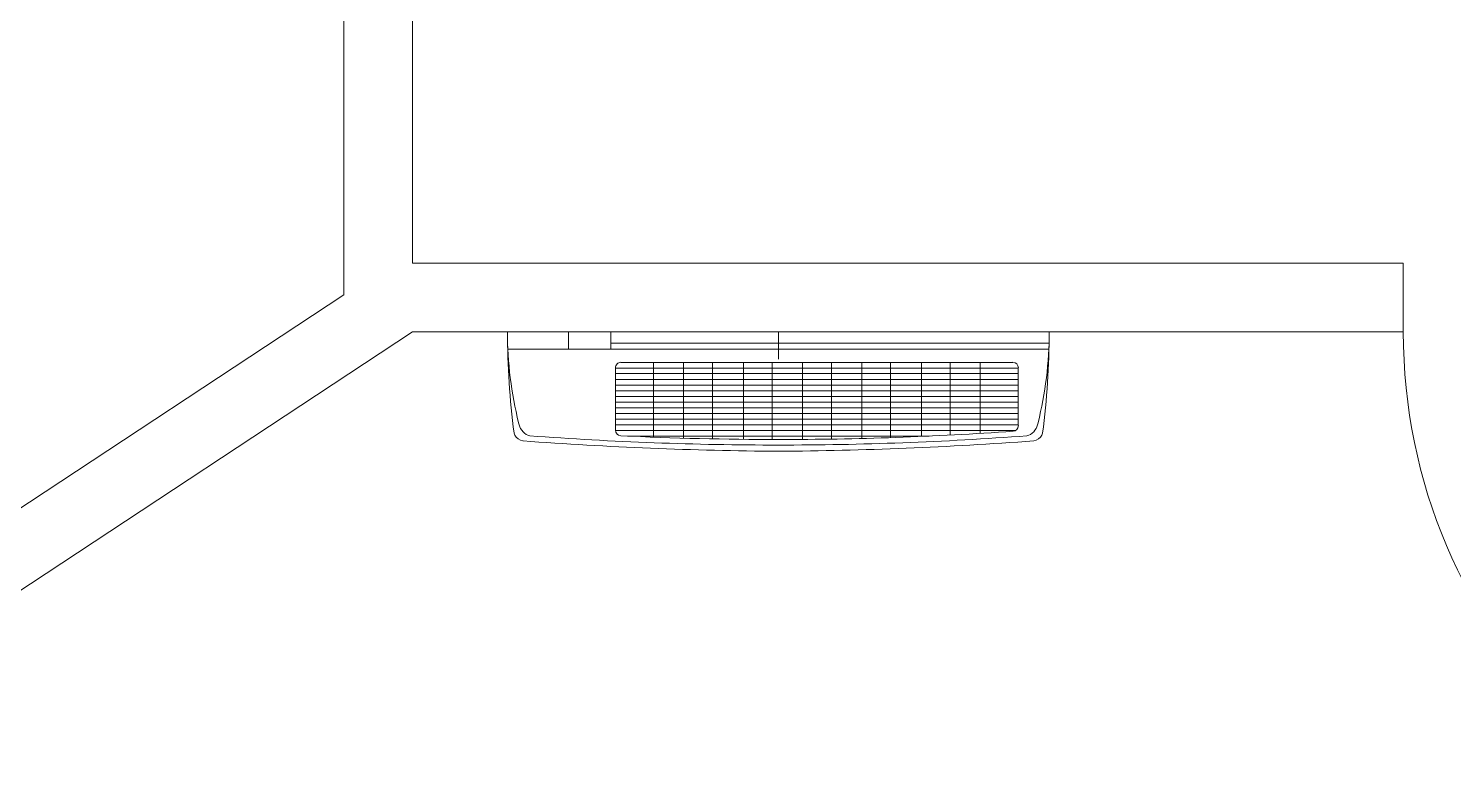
# Model space of a CAD drawing. Header units: metres. Extents: x 2999 to 3109, y 1752 to 1796.
# Drawn here: x 3007.452 to 3009.53, y 1762.487 to 1763.565 of the extents above; entities that cross this region are included whole.
import ezdxf

# ---------------------------------------------------------------- set-up
doc = ezdxf.new("R2010")
doc.units = ezdxf.units.M
doc.layers.add('PAREDES', color=7, linetype='Continuous')

msp = doc.modelspace()

# ---------------------------------------------------------------- linework, layer by layer
at = {"layer": 'PAREDES', "color": 253, "lineweight": 0}
for p, q in [((3007.9116, 1764.8239), (3007.9116, 1763.1771)), ((3008.0116, 1764.8239), (3008.0116, 1763.2232)), ((3008.0116, 1763.2232), (3009.4566, 1763.2232)), ((3009.4566, 1763.1232), (3009.4566, 1763.2232)), ((3007.9116, 1763.1771), (3006.3966, 1762.1791)), ((3008.0116, 1763.1232), (3006.4966, 1762.1252)), ((3009.4566, 1763.1232), (3008.0116, 1763.1232)), ((3008.1502, 1763.1232), (3008.9401, 1763.1232)), ((3008.2391, 1763.0979), (3008.2391, 1763.1232)), ((3008.301, 1763.0979), (3008.301, 1763.1232)), ((3008.5452, 1763.1232), (3008.5452, 1763.0832)), ((3008.9399, 1763.0979), (3008.1504, 1763.0979)), ((3008.9399, 1763.1066), (3008.301, 1763.1066)), ((3008.3077, 1762.9799), (3008.3077, 1763.0707)), ((3008.3077, 1763.0705), (3008.8951, 1763.0705)), ((3008.3156, 1763.0788), (3008.8872, 1763.0788)), ((3008.3632, 1763.0788), (3008.3632, 1762.9697)), ((3008.4068, 1763.0788), (3008.4068, 1762.9683)), ((3008.4491, 1763.0788), (3008.4491, 1762.9673)), ((3008.4941, 1763.0788), (3008.4941, 1762.9666)), ((3008.5361, 1763.0788), (3008.5361, 1762.9666)), ((3008.5803, 1763.0788), (3008.5803, 1762.9666)), ((3008.6225, 1763.0788), (3008.6225, 1762.9666)), ((3008.6667, 1763.0788), (3008.6667, 1762.9678)), ((3008.7087, 1763.0788), (3008.7087, 1762.9691)), ((3008.7537, 1763.0788), (3008.7537, 1762.9708)), ((3008.7959, 1763.0788), (3008.7959, 1762.9728)), ((3008.8396, 1763.0788), (3008.8396, 1762.9752)), ((3008.8951, 1762.9865), (3008.8951, 1763.0707)), ((3008.3077, 1763.0623), (3008.8951, 1763.0623)), ((3008.3077, 1763.054), (3008.8951, 1763.054)), ((3008.3077, 1763.0457), (3008.8951, 1763.0457)), ((3008.3077, 1763.0375), (3008.8951, 1763.0375)), ((3008.3077, 1763.0292), (3008.8951, 1763.0292)), ((3008.3077, 1763.0209), (3008.8951, 1763.0209)), ((3008.3077, 1763.0126), (3008.8951, 1763.0126)), ((3008.3077, 1763.0044), (3008.8951, 1763.0044)), ((3008.3077, 1762.9961), (3008.8951, 1762.9961)), ((3008.3077, 1762.9878), (3008.8951, 1762.9878)), ((3008.3077, 1762.9796), (3008.8913, 1762.9796)), ((3008.3252, 1762.9713), (3008.7651, 1762.9713))]:
    msp.add_line(p, q, dxfattribs=at)
msp.add_arc((3010.2566, 1763.1232), 0.8, 180, 270, dxfattribs=at)
at = {"layer": 'PAREDES', "color": 253, "lineweight": 0, "extrusion": (0, 0, -1)}
for centre, major_axis, ratio, start_param, end_param in [((3009.2351, 1763.1232), (0, -1.1099), 0.977548, 1.437465, 1.570796), ((3008.6745, 1763.1232), (0, -0.5364), 0.977548, 1.321101, 1.570796), ((3008.4158, 1763.1232), (0, -0.5364), 0.977548, 4.712389, 4.962084), ((3007.8552, 1763.1232), (0, -1.1099), 0.977548, 4.712389, 4.84572), ((3008.3156, 1763.0707), (0, -0.00812), 0.977548, 1.570796, 3.141593), ((3008.8872, 1763.0707), (0, -0.00812), 0.977548, 3.141593, 4.712389), ((3008.1898, 1762.9944), (0, -0.0242), 0.977548, 0.432642, 1.415455), ((3008.8872, 1762.9865), (0, -0.00812), 0.977548, -1.570796, -0.068908), ((3008.9005, 1762.9944), (0, -0.0242), 0.977548, -1.415455, -0.432642), ((3008.1677, 1762.9767), (0, -0.00812), 0.977548, 1.062803, 1.437465), ((3008.1751, 1762.981), (0, -0.0168), 0.977548, 0.143544, 1.062803), ((3008.5452, 1768.0562), (5.3181, -0.4513), 0.956584, 1.489801, 1.559656), ((3008.1832, 1762.9798), (-0.00567, -0.00567), 1, -0.714217, -0.361336), ((3008.5452, 1768.0562), (0, -5.098), 0.977548, 0, 0.072811), ((3008.3156, 1762.9799), (0, -0.00812), 0.977548, 0.046227, 1.570796), ((3008.5452, 1768.0562), (0, -5.0899), 0.977548, 0, 0.046227), ((3008.5452, 1768.0562), (0, -5.0899), 0.977548, -0.068908, 0), ((3008.5452, 1768.0562), (0, -5.098), 0.977548, -0.072811, 0), ((3008.5452, 1768.0562), (-5.3181, -0.4513), 0.956584, -1.559656, -1.489801), ((3008.9071, 1762.9798), (-0.00567, -0.00567), 1, -1.20946, -0.85658), ((3008.9152, 1762.981), (0, -0.0168), 0.977548, -1.062803, -0.143544), ((3008.9226, 1762.9767), (0, -0.00812), 0.977548, -1.437465, -1.062803)]:
    msp.add_ellipse(centre, major_axis=major_axis, ratio=ratio, start_param=start_param, end_param=end_param, dxfattribs=at)

doc.saveas('drawing.dxf')
